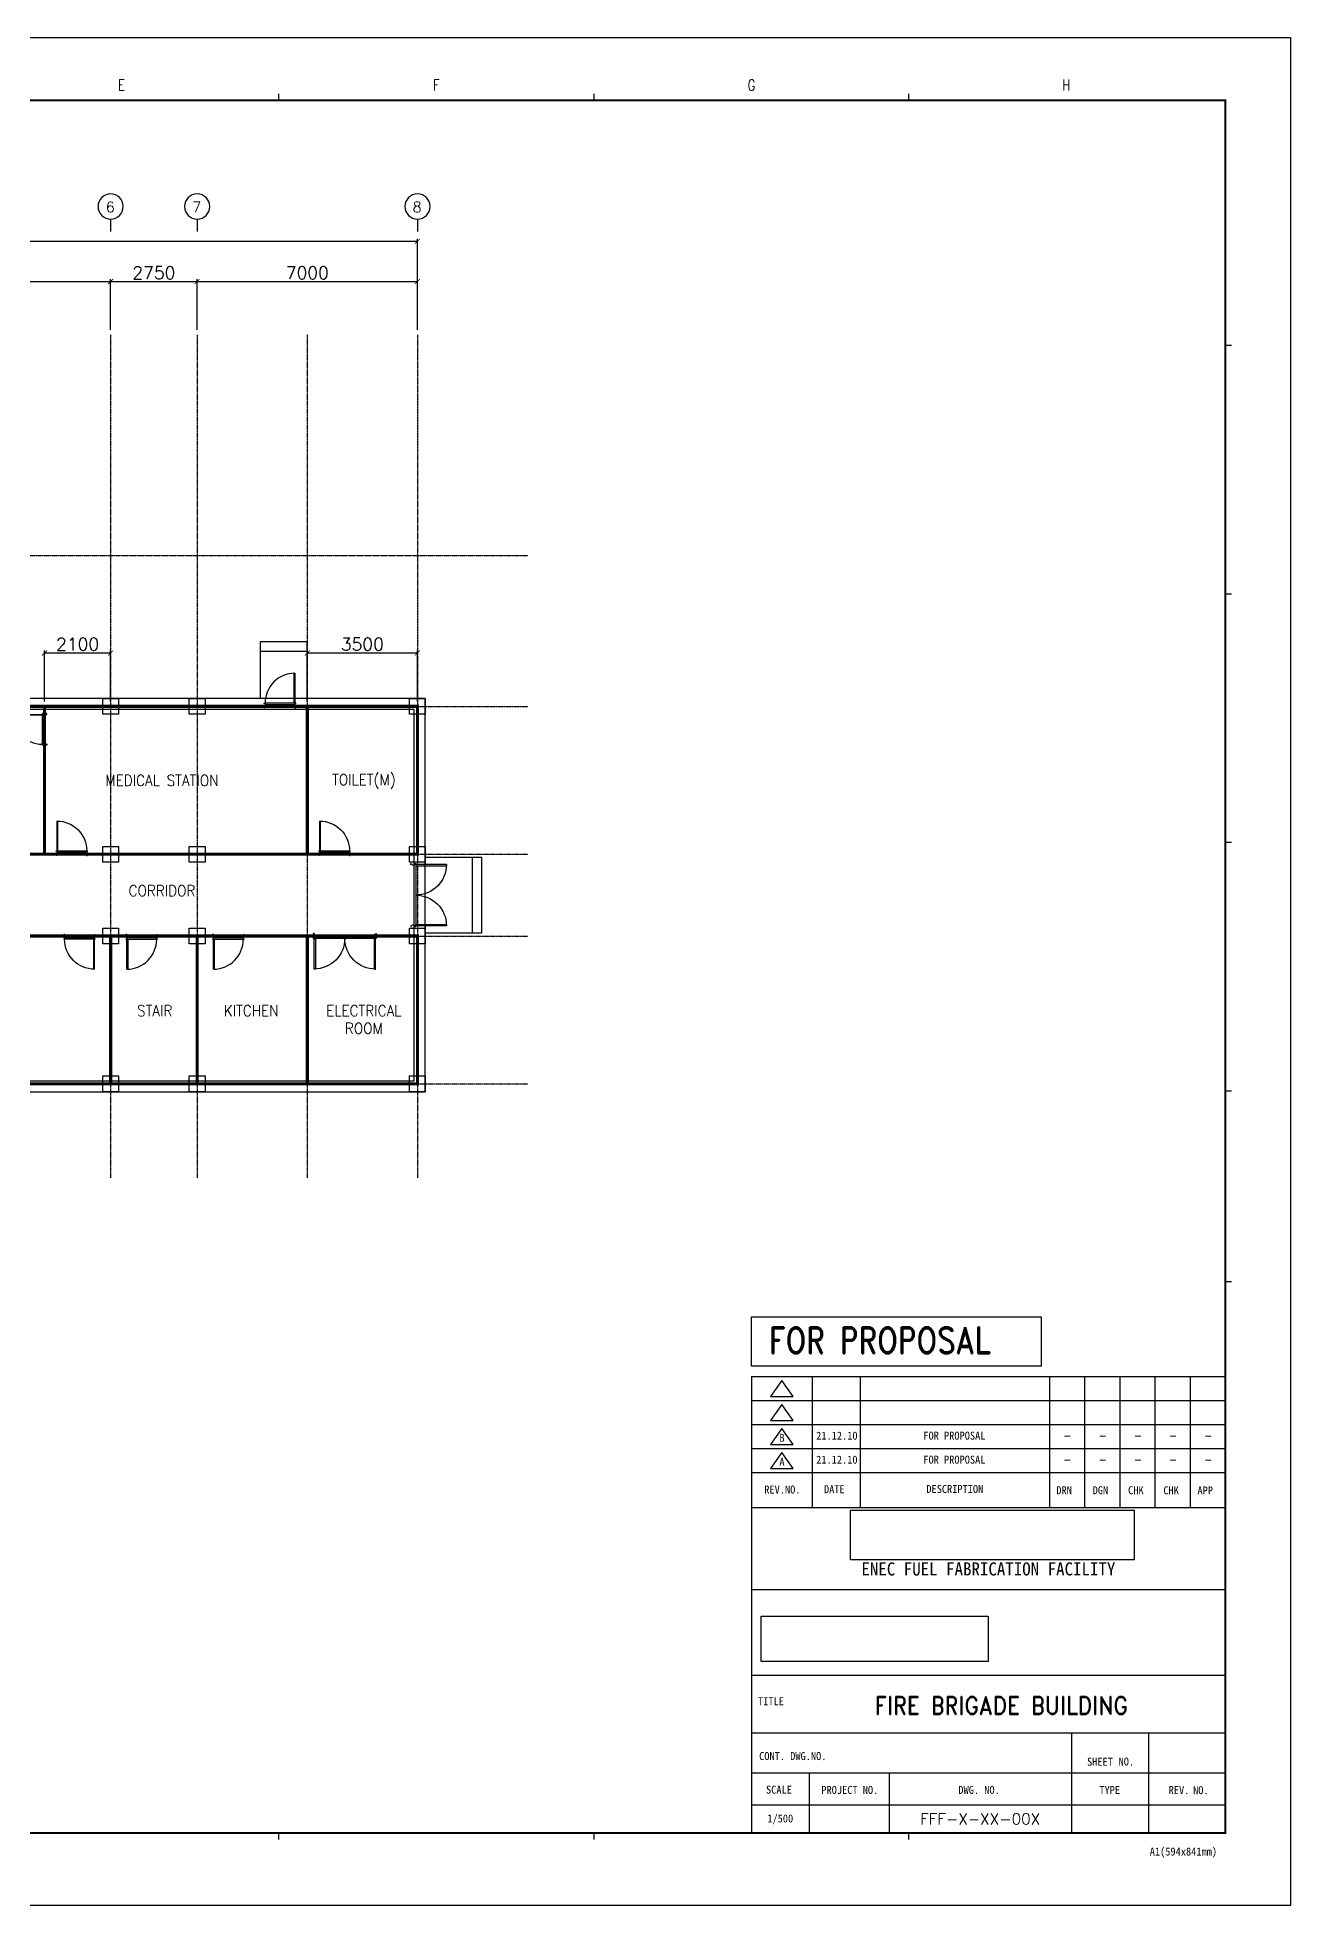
# Model space of a CAD drawing. Header units: millimetres. Extents: x -987 to 170303, y -109752 to 296645.
# Drawn here: x 43288 to 83113, y 237245 to 296645 of the extents above; entities that cross this region are included whole.
import ezdxf
from ezdxf.enums import TextEntityAlignment as Align

# ---------------------------------------------------------------- set-up
doc = ezdxf.new("R2010")
doc.units = ezdxf.units.MM
doc.header["$XCLIPFRAME"] = 2
doc.linetypes.add('AXES', pattern=[50.8, 31.75, -6.35, 6.35, -6.35])
doc.linetypes.add('CENTER', pattern=[2, 1.25, -0.25, 0.25, -0.25])
doc.layers.add('0 외형선', color=3, linetype='Continuous', lineweight=25)
doc.layers.add('TEXT', color=7, linetype='Continuous', lineweight=15)
for name, color, linetype in [('4ELE', 4, 'Continuous'), ('Center Line', 1, 'CENTER'), ('COL', 2, 'Continuous'), ('dim', 7, 'Continuous'), ('DOOR', 4, 'Continuous'), ('G', 3, 'Continuous'), ('SYM', 7, 'Continuous'), ('TITLEBOX', 7, 'Continuous'), ('TXT', 2, 'Continuous')]:
    doc.layers.add(name, color=color, linetype=linetype)
doc.styles.add('RD20', font='ROMAND.SHX', dxfattribs={"width": 0.8, "height": 2})
doc.styles.add('RD6', font='ROMAND.shx', dxfattribs={"width": 0.83, "height": 6})
doc.styles.add('ROMAND', font='romand')
doc.styles.add('RomanS', font='romans.shx')
doc.styles.add('TBOX', font='romans.shx')
doc.styles.add('돋움체', font='')
doc.styles.get('돋움체').set_extended_font_data('DotumChe')
doc.dimstyles.new('HYUNDAI', dxfattribs={"dimscale": 120, "dimtxt": 3, "dimasz": 3, "dimexe": 1, "dimexo": 2, "dimgap": 1, "dimtad": 1, "dimdec": 0, "dimdsep": 46, "dimtxsty": 'RomanS', "dimcen": 0, "dimclrd": 256, "dimclre": 256, "dimclrt": 3, "dimadec": 0, "dimazin": 0, "dimtfac": 1, "dimtdec": 0, "dimtix": 1, "dimtmove": 2, "dimatfit": 3, "dimfxl": 1, "dimtvp": 1, "dimtolj": 1, "dimarcsym": 0})
picture_1 = doc.add_image_def('image1', size_in_pixel=(850, 283))
picture_2 = doc.add_image_def('image2.jpg', size_in_pixel=(500, 87))

# ---------------------------------------------------------------- blocks, each defined once
blk = doc.blocks.new('_ArchTick')
at = {"color": 0, "linetype": 'ByBlock', "const_width": 0.15}
blk.add_lwpolyline([(-0.5, -0.5), (0.5, 0.5)], dxfattribs=at)
blk = doc.blocks.new('*D13')
at = {"layer": 'Defpoints', "color": 0}
for p in [(55365, 290162), (13465, 287184), (55365, 287184)]:
    blk.add_point(p, dxfattribs=at)
at = {"layer": 'dim', "lineweight": -2}
for p, q in [((13465, 287344), (13465, 290242)), ((13465, 290162), (55365, 290162)), ((55365, 287344), (55365, 290242))]:
    blk.add_line(p, q, dxfattribs=at)
at = {"layer": 'dim', "lineweight": -2, "xscale": 160, "yscale": 160, "zscale": 160, "rotation": 180}
blk.add_blockref('_ArchTick', (13465, 290162), dxfattribs=at)
at = {"layer": 'dim', "lineweight": -2, "xscale": 160, "yscale": 160, "zscale": 160}
blk.add_blockref('_ArchTick', (55365, 290162), dxfattribs=at)
at = {"layer": 'dim', "color": 0, "insert": (34415, 290442), "char_height": 400, "attachment_point": 5, "style": 'RomanS', "bg_fill": 3, "box_fill_scale": 1.1, "bg_fill_color": 257, "bg_fill_transparency": 0}
blk.add_mtext('\\A1;41900', dxfattribs=at)
blk = doc.blocks.new('*D17')
at = {"layer": 'Defpoints', "color": 0}
for p in [(45615, 288882), (38515, 287184), (45615, 287184)]:
    blk.add_point(p, dxfattribs=at)
at = {"layer": 'dim', "lineweight": -2}
for p, q in [((38515, 287344), (38515, 288962)), ((38515, 288882), (45615, 288882)), ((45615, 287344), (45615, 288962))]:
    blk.add_line(p, q, dxfattribs=at)
at = {"layer": 'dim', "lineweight": -2, "xscale": 160, "yscale": 160, "zscale": 160, "rotation": 180}
blk.add_blockref('_ArchTick', (38515, 288882), dxfattribs=at)
at = {"layer": 'dim', "lineweight": -2, "xscale": 160, "yscale": 160, "zscale": 160}
blk.add_blockref('_ArchTick', (45615, 288882), dxfattribs=at)
at = {"layer": 'dim', "color": 0, "insert": (42065, 289162), "char_height": 400, "attachment_point": 5, "style": 'RomanS', "bg_fill": 3, "box_fill_scale": 1.1, "bg_fill_color": 257, "bg_fill_transparency": 0}
blk.add_mtext('\\A1;7100', dxfattribs=at)
blk = doc.blocks.new('*D18')
at = {"layer": 'Defpoints', "color": 0}
for p in [(48365, 288882), (45615, 287184), (48365, 287184)]:
    blk.add_point(p, dxfattribs=at)
at = {"layer": 'dim', "lineweight": -2}
for p, q in [((45615, 287344), (45615, 288962)), ((45615, 288882), (48365, 288882)), ((48365, 287344), (48365, 288962))]:
    blk.add_line(p, q, dxfattribs=at)
at = {"layer": 'dim', "lineweight": -2, "xscale": 160, "yscale": 160, "zscale": 160, "rotation": 180}
blk.add_blockref('_ArchTick', (45615, 288882), dxfattribs=at)
at = {"layer": 'dim', "lineweight": -2, "xscale": 160, "yscale": 160, "zscale": 160}
blk.add_blockref('_ArchTick', (48365, 288882), dxfattribs=at)
at = {"layer": 'dim', "color": 0, "insert": (46990, 289162), "char_height": 400, "attachment_point": 5, "style": 'RomanS', "bg_fill": 3, "box_fill_scale": 1.1, "bg_fill_color": 257, "bg_fill_transparency": 0}
blk.add_mtext('\\A1;2750', dxfattribs=at)
blk = doc.blocks.new('*D19')
at = {"layer": 'Defpoints', "color": 0}
for p in [(55365, 288882), (48365, 287184), (55365, 287184)]:
    blk.add_point(p, dxfattribs=at)
at = {"layer": 'dim', "lineweight": -2}
for p, q in [((48365, 287344), (48365, 288962)), ((48365, 288882), (55365, 288882)), ((55365, 287344), (55365, 288962))]:
    blk.add_line(p, q, dxfattribs=at)
at = {"layer": 'dim', "lineweight": -2, "xscale": 160, "yscale": 160, "zscale": 160, "rotation": 180}
blk.add_blockref('_ArchTick', (48365, 288882), dxfattribs=at)
at = {"layer": 'dim', "lineweight": -2, "xscale": 160, "yscale": 160, "zscale": 160}
blk.add_blockref('_ArchTick', (55365, 288882), dxfattribs=at)
at = {"layer": 'dim', "color": 0, "insert": (51865, 289162), "char_height": 400, "attachment_point": 5, "style": 'RomanS', "bg_fill": 3, "box_fill_scale": 1.1, "bg_fill_color": 257, "bg_fill_transparency": 0}
blk.add_mtext('\\A1;7000', dxfattribs=at)
blk = doc.blocks.new('SD1')
at = {"color": 8}
for p, q in [((-55, 200), (-975, 200)), ((-955, 155), (-45, 155))]:
    blk.add_line(p, q, dxfattribs=at)
for points in [[(-25, 1150), (-25, 200), (-55, 200), (-55, 1150)], [(-1000, 180), (-1000, 200), (-975, 200), (-975, 155), (-955, 155), (-955, 95), (-975, 50), (-1000, 50), (-1000, 70)], [(0, 180), (0, 200), (-25, 200), (-25, 155), (-45, 155), (-45, 95), (-25, 50), (0, 50), (0, 70)]]:
    blk.add_lwpolyline(points)
blk.add_arc((-25, 200), 950, 90, 180)
blk = doc.blocks.new('D2000')
at = {"color": 8}
for p, q in [((-45, -45), (-45, -1955)), ((0, -1935), (0, -65))]:
    blk.add_line(p, q, dxfattribs=at)
for points in [[(-25, 0), (0, 0), (0, -25), (-45, -25), (-45, -45), (-105, -45), (-150, -25), (-150, 0), (-130, 0)], [(975, -25), (0, -25), (0, -65), (975, -65), (975, -25)], [(-25, -2000), (0, -2000), (0, -1975), (-45, -1975), (-45, -1955), (-105, -1955), (-150, -1975), (-150, -2000), (-130, -2000)], [(975, -1975), (0, -1975), (0, -1935), (975, -1935), (975, -1975)]]:
    blk.add_lwpolyline(points)
at = {"ltscale": 0.2}
for centre, start, end in [((0, -25), 270, 0), ((0, -1975), 0, 90)]:
    blk.add_arc(centre, 975, start, end, dxfattribs=at)
blk = doc.blocks.new('주열')
at = {"layer": 'SYM'}
blk.add_line((0, 600), (0, 0), dxfattribs=at)
blk.add_circle((0, 1200), 600, dxfattribs=at)
blk = doc.blocks.new('*D102')
at = {"layer": 'Defpoints', "color": 0}
for p in [(45615, 277072), (43515, 275374), (45615, 275374)]:
    blk.add_point(p, dxfattribs=at)
at = {"layer": 'dim', "lineweight": -2}
for p, q in [((43515, 275534), (43515, 277152)), ((43515, 277072), (45615, 277072)), ((45615, 275534), (45615, 277152))]:
    blk.add_line(p, q, dxfattribs=at)
at = {"layer": 'dim', "lineweight": -2, "xscale": 160, "yscale": 160, "zscale": 160, "rotation": 180}
blk.add_blockref('_ArchTick', (43515, 277072), dxfattribs=at)
at = {"layer": 'dim', "lineweight": -2, "xscale": 160, "yscale": 160, "zscale": 160}
blk.add_blockref('_ArchTick', (45615, 277072), dxfattribs=at)
at = {"layer": 'dim', "color": 0, "insert": (44565, 277352), "char_height": 400, "attachment_point": 5, "style": 'RomanS', "bg_fill": 3, "box_fill_scale": 1.1, "bg_fill_color": 257, "bg_fill_transparency": 0}
blk.add_mtext('\\A1;2100', dxfattribs=at)
blk = doc.blocks.new('*D103')
at = {"layer": 'Defpoints', "color": 0}
for p in [(55365, 277072), (51865, 275374), (55365, 275374)]:
    blk.add_point(p, dxfattribs=at)
at = {"layer": 'dim', "lineweight": -2}
for p, q in [((51865, 275534), (51865, 277152)), ((51865, 277072), (55365, 277072)), ((55365, 275534), (55365, 277152))]:
    blk.add_line(p, q, dxfattribs=at)
at = {"layer": 'dim', "lineweight": -2, "xscale": 160, "yscale": 160, "zscale": 160, "rotation": 180}
blk.add_blockref('_ArchTick', (51865, 277072), dxfattribs=at)
at = {"layer": 'dim', "lineweight": -2, "xscale": 160, "yscale": 160, "zscale": 160}
blk.add_blockref('_ArchTick', (55365, 277072), dxfattribs=at)
at = {"layer": 'dim', "color": 0, "insert": (53615, 277352), "char_height": 400, "attachment_point": 5, "style": 'RomanS', "bg_fill": 3, "box_fill_scale": 1.1, "bg_fill_color": 257, "bg_fill_transparency": 0}
blk.add_mtext('\\A1;3500', dxfattribs=at)

msp = doc.modelspace()

# ---------------------------------------------------------------- linework, layer by layer
msp.add_line((81039.2, 240454.6), (81039.2, 239538.7))
at = {"layer": '0 외형선', "linetype": 'Continuous'}
for points in [[(13215.2, 263123.9), (55615.2, 263123.9), (55615.2, 275623.9), (38765.2, 275623.9), (38765.2, 280423.9), (21665.2, 280423.9), (21665.2, 275623.9), (13215.2, 275623.9)], [(13565.2, 263473.9), (55265.2, 263473.9), (55265.2, 275273.9), (38415.2, 275273.9), (38415.2, 280073.9), (22015.2, 280073.9), (22015.2, 275273.9), (13565.2, 275273.9)]]:
    msp.add_lwpolyline(points, close=True, dxfattribs=at)
at = {"layer": '0 외형선', "linetype": 'Continuous', "const_width": 100}
for points in [[(38515.2, 275373.9), (43515.2, 275373.9), (43515.2, 270673.9), (38515.2, 270673.9)], [(43515.2, 275373.9), (51865.2, 275373.9), (51865.2, 270673.9), (43515.2, 270673.9)], [(51865.2, 275373.9), (55365.2, 275373.9), (55365.2, 270673.9), (51865.2, 270673.9)], [(38515.2, 268073.9), (45612.8, 268073.9), (45612.8, 263373.9), (38515.2, 263373.9)], [(45615.2, 268073.9), (48362.8, 268073.9), (48362.8, 263373.9), (45615.2, 263373.9)], [(48365.2, 268073.9), (51865.2, 268073.9), (51865.2, 263373.9), (48365.2, 263373.9)], [(51865.2, 268073.9), (55365.2, 268073.9), (55365.2, 263373.9), (51865.2, 263373.9)]]:
    msp.add_lwpolyline(points, close=True, dxfattribs=at)
at = {"layer": '4ELE'}
for p, q in [((51865.2, 277123.9), (50365.2, 277123.9)), ((57115.2, 268173.9), (57115.2, 270573.9))]:
    msp.add_line(p, q, dxfattribs=at)
for points in [[(51865.2, 275623.9), (51865.2, 277423.9), (50365.2, 277423.9), (50365.2, 275623.9)], [(55615.2, 268398.9), (55615.2, 268173.9), (57415.2, 268173.9), (57415.2, 270573.9), (55615.2, 270573.9), (55615.2, 270348.9)]]:
    msp.add_lwpolyline(points, dxfattribs=at)
at = {"layer": 'Center Line', "linetype": 'AXES'}
for p, q in [((8896.6, 280173.9), (58882.2, 280173.9)), ((8896.6, 275373.9), (58882.2, 275373.9)), ((8896.6, 270673.9), (58882.2, 270673.9)), ((8896.6, 268073.9), (58882.2, 268073.9)), ((8896.6, 263373.9), (58882.2, 263373.9))]:
    msp.add_line(p, q, dxfattribs=at)
at = {"layer": 'COL'}
for points in [[(45365.2, 275123.9), (45365.2, 275623.9), (45865.2, 275623.9), (45865.2, 275123.9)], [(48115.2, 275123.9), (48115.2, 275623.9), (48615.2, 275623.9), (48615.2, 275123.9)], [(55115.2, 275123.9), (55115.2, 275623.9), (55615.2, 275623.9), (55615.2, 275123.9)], [(45365.2, 270423.9), (45365.2, 270923.9), (45865.2, 270923.9), (45865.2, 270423.9)], [(48115.2, 270423.9), (48115.2, 270923.9), (48615.2, 270923.9), (48615.2, 270423.9)], [(55115.2, 270423.9), (55115.2, 270923.9), (55615.2, 270923.9), (55615.2, 270423.9)], [(45365.2, 267823.9), (45365.2, 268323.9), (45865.2, 268323.9), (45865.2, 267823.9)], [(48115.2, 267823.9), (48115.2, 268323.9), (48615.2, 268323.9), (48615.2, 267823.9)], [(55115.2, 267823.9), (55115.2, 268323.9), (55615.2, 268323.9), (55615.2, 267823.9)], [(45365.2, 263123.9), (45365.2, 263623.9), (45865.2, 263623.9), (45865.2, 263123.9)], [(48115.2, 263123.9), (48115.2, 263623.9), (48615.2, 263623.9), (48615.2, 263123.9)], [(55115.2, 263123.9), (55115.2, 263623.9), (55615.2, 263623.9), (55615.2, 263123.9)]]:
    msp.add_lwpolyline(points, close=True, dxfattribs=at)
at = {"layer": 'TITLEBOX', "color": 4, "linetype": 'Continuous'}
for p, q in [((50963.2, 294645.3), (50963.2, 294845.3)), ((50963.2, 294645.3), (50963.2, 294845.3)), ((60976.9, 294645.3), (60976.9, 294845.3)), ((60976.9, 294645.3), (60976.9, 294845.3)), ((70976.9, 294645.3), (70976.9, 294845.3)), ((70976.9, 294645.3), (70976.9, 294845.3)), ((81239.2, 286845.3), (81039.2, 286845.3)), ((81239.2, 278945.3), (81039.2, 278945.3)), ((81239.2, 271045.3), (81039.2, 271045.3)), ((81239.2, 263145.3), (81039.2, 263145.3)), ((81239.2, 257082.6), (81039.2, 257082.6)), ((50963.2, 239345.2), (50963.2, 239545.2)), ((50963.2, 239345.2), (50963.2, 239545.2)), ((60976.9, 239345.2), (60976.9, 239545.2)), ((60976.9, 239345.2), (60976.9, 239545.2)), ((70976.9, 239345.2), (70976.9, 239545.2))]:
    msp.add_line(p, q, dxfattribs=at)
at = {"layer": 'TITLEBOX', "color": 30, "linetype": 'Continuous'}
for p, q in [((65979, 255960.6), (75190.3, 255960.6)), ((65979, 254397.8), (65979, 255960.6)), ((75190.3, 255960.6), (75190.3, 254397.8)), ((75190.3, 254397.8), (65979, 254397.8)), ((70976.9, 239345.2), (70976.9, 239545.2))]:
    msp.add_line(p, q, dxfattribs=at)
at = {"layer": 'TITLEBOX'}
for p, q in [((65979, 254072), (81039.2, 254072)), ((65979, 254072), (65979, 239538.7)), ((65979, 254072), (81039.2, 254072)), ((65979, 254072), (65979, 239538.7)), ((66945.7, 253944.8), (66589.5, 253436)), ((66945.7, 253944.8), (66589.5, 253436)), ((67301.8, 253436), (66945.7, 253944.8)), ((67301.8, 253436), (66945.7, 253944.8)), ((67912.4, 254072), (67912.4, 249899.9)), ((67912.4, 254072), (67912.4, 249899.9)), ((69438.7, 254072), (69438.7, 249899.9)), ((69438.7, 254072), (69438.7, 249899.9)), ((75446.9, 254068.3), (75446.9, 249899.9)), ((75446.9, 254068.3), (75446.9, 249899.9)), ((76565.4, 254068.3), (76565.4, 249899.9)), ((76565.4, 254068.3), (76565.4, 249899.9)), ((77683.8, 254068.3), (77683.8, 249899.9)), ((77683.8, 254068.3), (77683.8, 249899.9)), ((78802.3, 254068.3), (78802.3, 249899.9)), ((78802.3, 254068.3), (78802.3, 249899.9)), ((79920.7, 254068.3), (79920.7, 249899.9)), ((79920.7, 254068.3), (79920.7, 249899.9)), ((65979, 253308.8), (81039.2, 253308.8)), ((65979, 253308.8), (81039.2, 253308.8)), ((66589.5, 253436), (67301.8, 253436)), ((66589.5, 253436), (67301.8, 253436)), ((66945.7, 253181.6), (66589.5, 252672.9)), ((66945.7, 253181.6), (66589.5, 252672.9)), ((67301.8, 252672.9), (66945.7, 253181.6)), ((67301.8, 252672.9), (66945.7, 253181.6)), ((65979, 252545.7), (81039.2, 252545.7)), ((65979, 252545.7), (81039.2, 252545.7)), ((66589.5, 252672.9), (67301.8, 252672.9)), ((66589.5, 252672.9), (67301.8, 252672.9)), ((66945.7, 252418.5), (66589.5, 251909.7)), ((66945.7, 252418.5), (66589.5, 251909.7)), ((66589.5, 251909.7), (67301.8, 251909.7)), ((66589.5, 251909.7), (67301.8, 251909.7)), ((67301.8, 251909.7), (66945.7, 252418.5)), ((67301.8, 251909.7), (66945.7, 252418.5)), ((65979, 251782.5), (81039.2, 251782.5)), ((65979, 251782.5), (81039.2, 251782.5)), ((66945.7, 251655.3), (66589.5, 251146.5)), ((66945.7, 251655.3), (66589.5, 251146.5)), ((67301.8, 251146.5), (66945.7, 251655.3)), ((67301.8, 251146.5), (66945.7, 251655.3)), ((65979, 251019.3), (81039.2, 251019.3)), ((65979, 251019.3), (81039.2, 251019.3)), ((66589.5, 251146.5), (67301.8, 251146.5)), ((66589.5, 251146.5), (67301.8, 251146.5)), ((65979, 249899.9), (81039.2, 249899.9)), ((65979, 249899.9), (81039.2, 249899.9)), ((65979, 247300.8), (81039.2, 247300.8)), ((65979, 247300.8), (81039.2, 247300.8)), ((65979, 244575.8), (81039.2, 244575.8)), ((65979, 244575.8), (81039.2, 244575.8)), ((65979, 242744.1), (81039.2, 242744.1)), ((65979, 242744.1), (81039.2, 242744.1)), ((76154.8, 242744.1), (76154.8, 239538.7)), ((76154.8, 242744.1), (76154.8, 239538.7)), ((78597, 242744.1), (78597, 239538.7)), ((78597, 242744.1), (78597, 239538.7)), ((65979, 241472.1), (81039.2, 241472.1)), ((65979, 241472.1), (81039.2, 241472.1)), ((67810.6, 241472.1), (67810.6, 239538.7)), ((67810.6, 241472.1), (67810.6, 239538.7)), ((70354.6, 241472.1), (70354.6, 239538.7)), ((70354.6, 241472.1), (70354.6, 239538.7)), ((65979, 240454.6), (81039.2, 240454.6)), ((65979, 240454.6), (81039.2, 240454.6))]:
    msp.add_line(p, q, dxfattribs=at)
at = {"layer": 'TITLEBOX', "color": 30}
msp.add_line((81039.2, 239538.7), (81039.2, 239553.9), dxfattribs=at)
at = {"layer": 'TITLEBOX', "color": 7}
msp.add_lwpolyline([(-986.8, 296645.3), (83113.2, 296645.3), (83113.2, 237245.3), (-986.8, 237245.3)], close=True, dxfattribs=at)
at = {"layer": 'TITLEBOX', "color": 4, "const_width": 70}
msp.add_lwpolyline([(1013.2, 294645.3), (81039.2, 294645.3), (81039.2, 239553.9), (1013.2, 239553.9)], close=True, dxfattribs=at)

# ---------------------------------------------------------------- block references
at = {"layer": 'DOOR'}
msp.add_blockref('SD1', (51498.5, 275278.9), dxfattribs=at)
for p, rotation in [((43640.2, 275146.6), 90.0000000000002), ((46103.3, 268168.9), 180), ((48855.6, 268168.9), 180)]:
    msp.add_blockref('SD1', p, dxfattribs=dict(at, rotation=rotation))
at = {"layer": 'DOOR', "xscale": -1}
for p in [(43881.8, 270578.9), (52231.8, 270578.9)]:
    msp.add_blockref('SD1', p, dxfattribs=at)
for name, p, rotation in [('D2000', (55310.2, 268373.9), 179.9999999999997), ('SD1', (45127.1, 268168.9), 180), ('D2000', (52055.5, 267998.9), 89.99999999999977)]:
    msp.add_blockref(name, p, dxfattribs=dict(at, rotation=rotation))

# ---------------------------------------------------------------- texts
at = {"layer": 'G', "color": 3, "style": 'RomanS', "width": 0.9}
for s, p in [('TOILET(M)', (53662.5, 273019.3)), ('MEDICAL STATION', (47247.1, 273019.3)), ('CORRIDOR', (47247.1, 269513.6)), ('STAIR', (47017, 265699.4)), ('KITCHEN', (50079.7, 265699.4)), ('ELECTRICAL', (53662.5, 265699.4)), ('ROOM', (53662.5, 265138.5))]:
    msp.add_text(s, height=350, dxfattribs=at).set_placement(p, align=Align.MIDDLE)
at = {"layer": 'SYM', "style": 'ROMAND'}
for s, p in [('6', (45459.6, 291084.1)), ('7', (48209.6, 291084.1)), ('8', (55209.6, 291084.1))]:
    msp.add_text(s, height=336.4, dxfattribs=at).set_placement(p)
at = {"layer": 'TEXT', "color": 7, "style": '돋움체'}
for s, height, p in [('B', 254.4, (66949, 252118.9)), ('21.12.10', 254.4, (68694.2, 252188.3)), ('FOR PROPOSAL', 254.396, (72428.6, 252188.3)), ('A', 254.4, (66949, 251355.7)), ('21.12.10', 254.4, (68694.2, 251425.1)), ('FOR PROPOSAL', 254.396, (72428.6, 251425.1))]:
    msp.add_text(s, height=height, dxfattribs=at).set_placement(p, align=Align.MIDDLE_CENTER)
msp.add_text('1/500', height=254.4, dxfattribs=at).set_placement((66894.8, 239996.6), align=Align.MIDDLE)
at = {"layer": 'TITLEBOX', "color": 4, "linetype": 'Continuous', "style": 'TBOX', "width": 0.75}
for s, p in [('E', (45850.2, 294951.9)), ('F', (55863.9, 294951.9)), ('G', (65863.9, 294951.9)), ('H', (75863.9, 294951.9))]:
    msp.add_text(s, height=350, dxfattribs=at).set_placement(p)
at = {"layer": 'TITLEBOX', "style": '돋움체'}
for s, height, p in [('REV.NO.', 254.4, (66387.1, 250348.6)), ('REV.NO.', 254.4, (66387.1, 250348.6)), ('DATE', 254.4, (68285.4, 250358.7)), ('DATE', 254.4, (68285.4, 250358.7)), ('DESCRIPTION', 254.396, (71537.9, 250365.5)), ('DESCRIPTION', 254.396, (71537.9, 250365.5)), ('DRN', 254.4, (75668.2, 250325.6)), ('DRN', 254.4, (75668.2, 250325.6)), ('DGN', 254.4, (76822.1, 250325.6)), ('DGN', 254.4, (76822.1, 250325.6)), ('CHK', 254.4, (77948.6, 250325.6)), ('CHK', 254.4, (77948.6, 250325.6)), ('CHK', 254.4, (79069, 250322.8)), ('CHK', 254.4, (79069, 250322.8)), ('APP', 254.4, (80152.6, 250317.5)), ('APP', 254.4, (80152.6, 250317.5)), ('TITLE', 254.4, (66190, 243618.6)), ('TITLE', 254.4, (66190, 243618.6)), ('CONT. DWG.NO.', 254.396, (66224.7, 241874)), ('CONT. DWG.NO.', 254.396, (66224.7, 241874)), ('SHEET', 254.4, (76643.6, 241694.4)), ('SHEET', 254.4, (76643.6, 241694.4)), ('NO.', 254.4, (77646, 241698.3)), ('NO.', 254.4, (77646, 241698.3)), ('SCALE', 254.4, (66442.1, 240804.9)), ('SCALE', 254.4, (66442.1, 240804.9)), ('PROJECT NO.', 254.396, (68201.3, 240797.4)), ('PROJECT NO.', 254.396, (68201.3, 240797.4)), ('DWG. NO.', 254.4, (72555.1, 240797.3)), ('DWG. NO.', 254.4, (72555.1, 240797.3)), ('TYPE', 254.4, (77036.7, 240794.8)), ('TYPE', 254.4, (77036.7, 240794.8)), ('REV.', 254.4, (79238.2, 240792.1)), ('REV.', 254.4, (79238.2, 240792.1)), ('NO.', 254.4, (80014.6, 240787.4)), ('NO.', 254.4, (80014.6, 240787.4))]:
    msp.add_text(s, height=height, dxfattribs=at).set_placement(p)
at = {"layer": 'TITLEBOX', "color": 3, "style": '돋움체'}
msp.add_text('ENEC FUEL FABRICATION FACILITY', height=416.189, dxfattribs=at).set_placement((73509.1, 247950.6), align=Align.MIDDLE)
at = {"layer": 'TITLEBOX', "color": 0, "style": '돋움체'}
msp.add_text('A1(594x841mm)', height=254.396, dxfattribs=at).set_placement((78636.9, 238838.4))
at = {"layer": 'TXT', "color": 30, "linetype": 'Continuous', "style": 'RD6', "width": 0.83}
msp.add_text('FOR PROPOSAL', height=835.501, dxfattribs=at).set_placement((66529.6, 254800.9))
at = {"layer": 'TXT', "color": 7, "style": 'RD20', "width": 0.83}
for p in [(76022.1, 252048.8), (77140.6, 252048.8), (78259, 252048.8), (79377.5, 252048.8), (80495.9, 252048.8), (76022.1, 251285.7), (77140.6, 251285.7), (78259, 251285.7), (79377.5, 251285.7), (80495.9, 251285.7)]:
    msp.add_text('-', height=282.8, dxfattribs=at).set_placement(p, align=Align.CENTER)
at = {"layer": 'TXT', "color": 7, "style": 'ROMAND', "width": 0.9}
msp.add_text('FIRE BRIGADE BUILDING', height=565.517, dxfattribs=at).set_placement((73918.7, 243607.4), align=Align.MIDDLE)
at = {"layer": 'TXT', "color": 7, "style": 'RD20'}
msp.add_text('FFF-X-XX-00X', height=353.448, dxfattribs=at).set_placement((73247.8, 239826.2), align=Align.CENTER)

# ---------------------------------------------------------------- pictures from other files: only their frames are drawn
image = msp.add_image(picture_2, insert=(69127.4, 248244.8), size_in_units=(9015.9, 1568.8))
image.dxf.flags = 7
image = msp.add_image(picture_1, insert=(66154.1, 244385.1), size_in_units=(7427.9, 2473.1))
image.set_boundary_path([(15.17, 45.797), (840.684, 210.9)])

# ---------------------------------------------------------------- next in the draw order: dimensions: what is measured, and where the dimension line sits
at = {"layer": 'dim'}
dim = msp.add_linear_dim(base=(55365.2, 290161.5), p1=(13465.2, 287183.6), p2=(55365.2, 287183.6), dimstyle='HYUNDAI', override={"dimscale": 80, "dimtxt": 5, "dimasz": 2, "dimpost": '\\X', "dimblk1": 'ArchTick', "dimblk2": 'ArchTick', "dimsah": 1, "dimclrt": 0, "dimtfill": 1}, dxfattribs=at)
dim.commit()
dim.dimension.update_dxf_attribs({"geometry": '*D13', "text_midpoint": (34415.2, 290441.5)})

# ---------------------------------------------------------------- next in the draw order: linework, layer by layer
at = {"layer": 'Center Line', "linetype": 'AXES'}
for p, q in [((45615.2, 287183.6), (45615.2, 260373.9)), ((48365.2, 287183.6), (48365.2, 260373.9)), ((55365.2, 287183.6), (55365.2, 260373.9))]:
    msp.add_line(p, q, dxfattribs=at)

# ---------------------------------------------------------------- next in the draw order: block references
at = {"layer": 'SYM', "xscale": -0.6666666666666666, "yscale": 0.6666666666666666, "zscale": 0.6666666666666666, "rotation": 359.9999999999999}
for p in [(45615.2, 290468.3), (48365.2, 290468.3), (55365.2, 290468.3)]:
    msp.add_blockref('주열', p, dxfattribs=at)

# ---------------------------------------------------------------- next in the draw order: dimensions: what is measured, and where the dimension line sits
at = {"layer": 'dim'}
for base, p1, p2, picture, middle in [((45615.2, 288881.9), (38515.2, 287183.6), (45615.2, 287183.6), '*D17', (42065.2, 289161.9)), ((45615.2, 277072.3), (43515.2, 275373.9), (45615.2, 275373.9), '*D102', (44565.2, 277352.3))]:
    dim = msp.add_linear_dim(base=base, p1=p1, p2=p2, dimstyle='HYUNDAI', override={"dimscale": 80, "dimtxt": 5, "dimasz": 2, "dimpost": '\\X', "dimblk1": 'ArchTick', "dimblk2": 'ArchTick', "dimsah": 1, "dimclrt": 0, "dimtfill": 1}, dxfattribs=at)
    dim.commit()
    dim.dimension.update_dxf_attribs({"geometry": picture, "text_midpoint": middle})

# ---------------------------------------------------------------- next in the draw order: dimensions: what is measured, and where the dimension line sits
dim = msp.add_linear_dim(base=(48365.2, 288881.9), p1=(45615.2, 287183.6), p2=(48365.2, 287183.6), dimstyle='HYUNDAI', override={"dimscale": 80, "dimtxt": 5, "dimasz": 2, "dimpost": '\\X', "dimblk1": 'ArchTick', "dimblk2": 'ArchTick', "dimsah": 1, "dimclrt": 0, "dimtfill": 1}, dxfattribs=at)
dim.commit()
dim.dimension.update_dxf_attribs({"geometry": '*D18', "text_midpoint": (46990.2, 289161.9)})

# ---------------------------------------------------------------- next in the draw order: dimensions: what is measured, and where the dimension line sits
dim = msp.add_linear_dim(base=(55365.2, 288881.9), p1=(48365.2, 287183.6), p2=(55365.2, 287183.6), dimstyle='HYUNDAI', override={"dimscale": 80, "dimtxt": 5, "dimasz": 2, "dimpost": '\\X', "dimblk1": 'ArchTick', "dimblk2": 'ArchTick', "dimsah": 1, "dimclrt": 0, "dimtfill": 1}, dxfattribs=at)
dim.commit()
dim.dimension.update_dxf_attribs({"geometry": '*D19', "text_midpoint": (51865.2, 289161.9)})

# ---------------------------------------------------------------- next in the draw order: linework, layer by layer
at = {"layer": 'Center Line', "linetype": 'AXES'}
msp.add_line((51865.2, 287183.6), (51865.2, 260373.9), dxfattribs=at)

# ---------------------------------------------------------------- next in the draw order: dimensions: what is measured, and where the dimension line sits
at = {"layer": 'dim'}
dim = msp.add_linear_dim(base=(55365.2, 277072.3), p1=(51865.2, 275373.9), p2=(55365.2, 275373.9), dimstyle='HYUNDAI', override={"dimscale": 80, "dimtxt": 5, "dimasz": 2, "dimpost": '\\X', "dimblk1": 'ArchTick', "dimblk2": 'ArchTick', "dimsah": 1, "dimclrt": 0, "dimtfill": 1}, dxfattribs=at)
dim.commit()
dim.dimension.update_dxf_attribs({"geometry": '*D103', "text_midpoint": (53615.2, 277352.3)})

doc.saveas('drawing.dxf')
